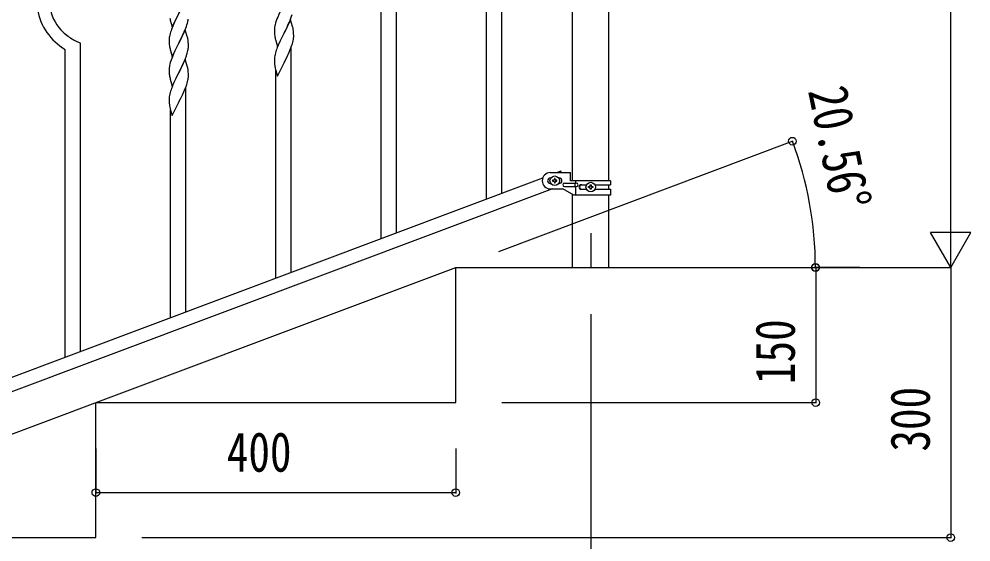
# Model space of a CAD drawing. Units: millimetres, scale not verified. Extents: x -4143 to 4140, y -2900 to 2898.
# Drawn here: x 870 to 1927, y 693 to 1273 of the extents above; entities that cross this region are included whole.
import ezdxf
from ezdxf.enums import TextEntityAlignment as Align

# ---------------------------------------------------------------- set-up
doc = ezdxf.new("R2010")
doc.units = ezdxf.units.MM
doc.header["$LTSCALE"] = 10
doc.layers.add('0-3_YKK_A1', color=4, linetype='Continuous')
doc.layers.add('0-4_YKK_D', color=6, linetype='Continuous')
doc.styles.add('ＭＳ ゴシック', font='')
doc.styles.get('ＭＳ ゴシック').set_extended_font_data('MS Gothic')

msp = doc.modelspace()

# ---------------------------------------------------------------- linework, layer by layer
at = {"layer": '0-3_YKK_A1'}
for p, q in [((1405.89, 1079.83), (1405.89, 1937.1)), ((1388.89, 1073.44), (1388.89, 1930.71)), ((1484.64, 1093.85), (1484.64, 1927.5)), ((1525.14, 1093.85), (1525.14, 1927.5)), ((1288.89, 1035.85), (1288.89, 1378.71)), ((1271.89, 1029.46), (1271.89, 1371.63)), ((1057.39, 1272.13), (1057.6, 1273.46)), ((920.89, 897.53), (920.89, 1239.7)), ((937.89, 903.92), (937.89, 1246.78)), ((1171.89, 991.88), (1171.89, 1241.95)), ((1154.89, 985.49), (1154.89, 1216.65)), ((1054.89, 947.9), (1054.89, 1197.97)), ((1037.89, 941.51), (1037.89, 1172.67)), ((1459.89, 1102.85), (1482.39, 1102.85)), ((1471.62, 1104.38), (1467.53, 1102.85)), ((1472.19, 1102.85), (1471.62, 1104.38)), ((1482.39, 1093.85), (1482.39, 1102.85)), ((1451.38, 1096.79), (747.53, 832.79)), ((1460.52, 1096.85), (1459.89, 1096.85)), ((1460.52, 1090.85), (1459.89, 1090.85)), ((1463.45, 1094.33), (1462.49, 1094.33)), ((1466.33, 1093.37), (1467.29, 1093.37)), ((1469.89, 1096.85), (1469.26, 1096.85)), ((1469.89, 1090.85), (1469.26, 1090.85)), ((1475.69, 1091.35), (1488.77, 1091.35)), ((1526.89, 1093.85), (1482.39, 1093.85)), ((1487.36, 1091.35), (1487.36, 1087.35)), ((1487.92, 1093.85), (1487.92, 1091.35)), ((1526.89, 1093.85), (1526.89, 1089.35)), ((1462.25, 1084.85), (758.39, 820.84)), ((1459.89, 1084.85), (1473.89, 1084.85)), ((1486.01, 1077.85), (1473.89, 1084.85)), ((1475.69, 1087.35), (1488.77, 1087.35)), ((1487.92, 1087.35), (1487.92, 1077.85)), ((1494.29, 1089.35), (1500.21, 1089.35)), ((1494.29, 1084.35), (1500.22, 1084.35)), ((1503.45, 1086.36), (1502.49, 1086.36)), ((1506.33, 1087.32), (1507.29, 1087.32)), ((1509.56, 1089.35), (1526.89, 1089.35)), ((1509.56, 1084.35), (1526.89, 1084.35)), ((1525.14, 1084.35), (1525.14, 1089.35)), ((1526.89, 1084.35), (1526.89, 1077.85)), ((1484.64, 997.5), (1484.64, 1078.64)), ((1526.89, 1077.85), (1486.01, 1077.85)), ((1525.14, 997.5), (1525.14, 1077.85)), ((1504.89, 1035.62), (1504.89, 997.5)), ((554.89, 697.5), (1354.89, 997.5)), ((1484.64, 997.5), (1525.14, 997.5)), ((954.89, 697.5), (954.89, 847.5)), ((554.89, 697.5), (954.89, 697.5))]:
    msp.add_line(p, q, dxfattribs=at)
for points in [[(1037.06, 1274.54), (1037.32, 1273.36), (1037.57, 1272.4), (1039.84, 1264.76), (1047.06, 1279.62), (1047.23, 1279.95), (1051.34, 1288.26), (1052.68, 1291.18), (1053.75, 1293.69), (1055.14, 1297.23), (1055.85, 1299.24), (1056.47, 1301.22), (1056.99, 1303.15), (1057.3, 1304.54), (1057.54, 1305.9), (1057.7, 1307.19), (1057.76, 1308.02), (1057.78, 1308.82), (1057.78, 1309.97), (1057.73, 1311.69), (1057.67, 1312.94), (1057.56, 1314.35)], [(1171.29, 1305.59), (1164.06, 1290.73), (1163.9, 1290.4), (1161.55, 1285.74), (1159.79, 1282.09), (1159.34, 1281.13), (1158.23, 1278.67), (1156.96, 1275.65), (1156.17, 1273.62), (1155.45, 1271.6), (1154.66, 1269.12), (1154.14, 1267.2), (1153.83, 1265.8), (1153.59, 1264.45), (1153.43, 1263.15), (1153.37, 1262.32), (1153.34, 1261.52), (1153.36, 1259.66), (1153.39, 1258.65), (1153.44, 1257.71), (1153.54, 1256.27), (1153.69, 1254.95)], [(1054.29, 1294.47), (1047.06, 1279.62), (1046.72, 1278.95), (1044.11, 1273.75), (1043.01, 1271.45), (1042.34, 1270.02), (1041.23, 1267.56), (1039.56, 1263.52), (1038.99, 1262)], [(1036.39, 1251.62), (1036.35, 1250.81), (1036.34, 1250.41), (1036.36, 1248.55), (1036.39, 1247.54), (1036.44, 1246.6), (1036.54, 1245.16), (1036.69, 1243.85), (1036.83, 1242.86), (1037.01, 1241.9), (1037.11, 1241.43), (1037.32, 1240.49), (1037.57, 1239.54), (1039.84, 1231.89), (1047.06, 1246.75), (1047.23, 1247.08), (1049.16, 1250.88), (1050.67, 1253.98), (1051.34, 1255.39), (1052.68, 1258.31), (1053.54, 1260.32), (1054.76, 1263.35), (1055.5, 1265.37), (1056.01, 1266.87), (1056.61, 1268.84), (1056.99, 1270.28)], [(1154.06, 1252.78), (1154.32, 1251.6), (1154.57, 1250.64), (1156.84, 1243), (1164.06, 1257.86), (1164.23, 1258.19), (1165.95, 1261.57), (1167.45, 1264.63), (1168.34, 1266.5), (1169.89, 1269.92), (1170.33, 1270.92), (1171.37, 1273.45), (1172.5, 1276.48), (1173.17, 1278.48)], [(1171.29, 1272.72), (1164.06, 1257.86), (1163.9, 1257.53), (1160.9, 1251.54), (1159.79, 1249.22), (1158.67, 1246.79), (1157.59, 1244.29), (1156.56, 1241.76), (1155.99, 1240.24)], [(1174.02, 1263.18), (1173.8, 1264.12), (1173.55, 1265.07), (1171.29, 1272.72)], [(1054.29, 1261.61), (1047.06, 1246.75), (1046.9, 1246.42), (1044.55, 1241.76), (1042.79, 1238.11), (1042.34, 1237.15), (1041.23, 1234.69), (1039.96, 1231.67), (1039.17, 1229.64), (1038.45, 1227.62), (1037.66, 1225.14), (1037.14, 1223.22), (1036.83, 1221.82), (1036.59, 1220.47), (1036.43, 1219.17), (1036.37, 1218.34), (1036.34, 1217.54), (1036.36, 1215.68), (1036.39, 1214.67), (1036.44, 1213.73), (1036.54, 1212.29), (1036.69, 1210.97)], [(1037.96, 1259), (1037.52, 1257.53), (1037.03, 1255.62), (1036.74, 1254.23), (1036.52, 1252.9)], [(1057.02, 1252.07), (1056.68, 1253.48), (1056.49, 1254.21), (1054.29, 1261.61)], [(1174.76, 1253.39), (1174.78, 1254.19), (1174.78, 1255.34), (1174.73, 1257.07), (1174.67, 1258.31), (1174.56, 1259.72)], [(1057.76, 1242.28), (1057.78, 1243.08), (1057.78, 1244.23), (1057.73, 1245.96), (1057.67, 1247.2), (1057.56, 1248.61)], [(1154.11, 1219.67), (1154.32, 1218.73), (1154.64, 1217.53), (1155, 1216.26), (1156.84, 1210.13), (1164.06, 1224.99), (1164.23, 1225.32), (1165.95, 1228.7), (1167.9, 1232.68), (1168.57, 1234.11), (1169.68, 1236.55), (1170.96, 1239.56), (1172.14, 1242.6), (1172.85, 1244.61), (1173.32, 1246.1), (1173.87, 1248.04), (1174.2, 1249.45), (1174.47, 1250.82), (1174.66, 1252.14)], [(1056.87, 1236.93), (1057.2, 1238.35), (1057.47, 1239.71), (1057.66, 1241.03)], [(1037.06, 1208.8), (1037.32, 1207.62), (1037.57, 1206.67), (1039.84, 1199.02), (1047.06, 1213.88), (1047.23, 1214.21), (1048.95, 1217.6), (1050.45, 1220.65), (1051.34, 1222.52), (1052.89, 1225.94), (1053.33, 1226.94), (1054.37, 1229.47), (1055.5, 1232.5), (1056.17, 1234.5)], [(1054.29, 1228.74), (1047.06, 1213.88), (1046.9, 1213.55), (1043.9, 1207.57), (1042.79, 1205.24), (1041.67, 1202.81), (1040.59, 1200.32), (1039.56, 1197.78), (1038.99, 1196.26)], [(1057.02, 1219.2), (1056.8, 1220.14), (1056.55, 1221.09), (1054.29, 1228.74)], [(1153.39, 1229.86), (1153.35, 1229.04), (1153.34, 1228.65), (1153.36, 1226.79), (1153.39, 1225.78), (1153.44, 1224.84), (1153.52, 1223.68)], [(1154.96, 1237.24), (1154.52, 1235.77), (1154.03, 1233.85), (1153.74, 1232.47), (1153.52, 1231.14)], [(1037.11, 1175.7), (1037.32, 1174.76), (1037.64, 1173.56), (1038, 1172.29), (1039.84, 1166.15), (1047.06, 1181.01), (1047.23, 1181.34), (1048.95, 1184.73), (1050.9, 1188.71), (1051.57, 1190.13), (1052.68, 1192.57), (1053.96, 1195.59), (1055.14, 1198.63), (1055.85, 1200.64), (1056.32, 1202.12), (1056.87, 1204.06), (1057.2, 1205.48), (1057.47, 1206.85), (1057.66, 1208.16)], [(1057.76, 1209.42), (1057.78, 1210.22), (1057.78, 1211.36), (1057.73, 1213.09), (1057.67, 1214.33), (1057.56, 1215.74)], [(1036.39, 1185.88), (1036.35, 1185.07), (1036.34, 1184.67), (1036.36, 1182.81), (1036.39, 1181.8), (1036.44, 1180.86), (1036.52, 1179.7)], [(1037.96, 1193.26), (1037.52, 1191.79), (1037.03, 1189.88), (1036.74, 1188.49), (1036.52, 1187.16)], [(1462.49, 1094.33), (1462.49, 1093.37), (1463.45, 1093.37)], [(1465.37, 1095.29), (1465.37, 1096.25), (1464.41, 1096.25), (1464.41, 1095.29)], [(1464.41, 1092.41), (1464.41, 1091.45), (1465.37, 1091.45), (1465.37, 1092.41)], [(1467.29, 1093.37), (1467.29, 1094.33), (1466.33, 1094.33)], [(1502.49, 1086.36), (1502.49, 1087.32), (1503.45, 1087.32)], [(1504.41, 1088.28), (1504.41, 1089.24), (1505.37, 1089.24), (1505.37, 1088.28)], [(1505.37, 1085.4), (1505.37, 1084.44), (1504.41, 1084.44), (1504.41, 1085.4)], [(1507.29, 1087.32), (1507.29, 1086.36), (1506.33, 1086.36)], [(954.89, 847.5), (1354.89, 847.5), (1354.89, 997.5), (1754.89, 997.5)]]:
    msp.add_lwpolyline(points, dxfattribs=at)
for centre in [(1464.89, 1093.85), (1504.89, 1086.84)]:
    msp.add_circle(centre, 5.3, dxfattribs=at)
for centre, radius, start, end in [((953.56, 1295.31), 64.5, 189.92903, 239.55871), ((952.1, 1294.51), 48.94, 188.34153, 222.46459), ((1010.82, 1281.2), 47.45, 346.68556, 348.97731), ((966.38, 1311.26), 70.83, 224.66249, 236.11211), ((1113.59, 1234.75), 79.42, 159.93435, 162.22611), ((1132.54, 1254.47), 42.38, 9.5641, 11.85586), ((1129.75, 1254.87), 45.07, 6.18413, 8.47589), ((967.86, 1318.27), 77.52, 238.09168, 247.25412), ((1068.33, 1249.01), 32.04, 173.03232, 175.32407), ((1015.55, 1243.36), 42.37, 9.56725, 11.859), ((1012.7, 1243.76), 45.12, 6.17603, 8.46779), ((1208.29, 1263.11), 55.21, 188.49987, 190.79162), ((1143.33, 1255.39), 31.5, 354.07349, 356.36524), ((1026.34, 1244.28), 31.49, 354.07159, 356.36334), ((1230.63, 1212.99), 79.46, 159.94312, 162.23488), ((995.77, 1253.22), 63.23, 342.78424, 345.07599), ((1185.38, 1227.25), 32.09, 173.04137, 175.33313), ((1015.54, 1210.49), 42.38, 9.5641, 11.85586), ((1012.75, 1210.89), 45.07, 6.18413, 8.47589), ((1193.36, 1227.13), 39.99, 184.955, 187.24675), ((1214.15, 1231.38), 61.18, 188.73798, 191.02974), ((1091.29, 1219.14), 55.21, 188.49987, 190.79162), ((1026.33, 1211.41), 31.5, 354.07349, 356.36524), ((1113.63, 1169.01), 79.46, 159.94312, 162.23488), ((1068.38, 1183.27), 32.09, 173.04137, 175.33313), ((1076.36, 1183.15), 39.99, 184.955, 187.24675), ((1097.15, 1187.4), 61.18, 188.73798, 191.02974), ((1459.89, 1093.85), 9, 90, 270), ((1459.89, 1093.85), 3, 90, 270), ((1463.45, 1095.29), 0.96, 270, 0), ((1463.45, 1092.41), 0.96, 0, 90), ((1466.33, 1095.29), 0.96, 180, 270), ((1466.33, 1092.41), 0.96, 90, 180), ((1469.89, 1093.85), 3, 270, 90), ((1475.69, 1089.35), 2, 90, 270), ((1488.77, 1089.35), 2, 270, 90), ((1494.29, 1086.85), 2.5, 90, 270), ((1495.04, 1086.85), 2.5, 90, 270), ((1503.45, 1088.28), 0.96, 270, 0), ((1503.45, 1085.4), 0.96, 0, 90), ((1506.33, 1088.28), 0.96, 180, 270), ((1506.33, 1085.4), 0.96, 90, 180)]:
    msp.add_arc(centre, radius, start, end, dxfattribs=at)
at = {"layer": '0-4_YKK_D'}
for p, q in [((1904.89, 1042.5), (1904.89, 1952.5)), ((1402.64, 1015.41), (1729.97, 1138.16)), ((1904.89, 997.5), (1904.89, 1075.44)), ((1904.89, 997.5), (1882.39, 1036.47)), ((1927.39, 1036.47), (1882.39, 1036.47)), ((1904.89, 997.5), (1927.39, 1036.47)), ((1729.64, 997.5), (1905.89, 997.5)), ((1798.89, 997.5), (1753.48, 997.5)), ((1803.89, 997.5), (1753.89, 997.5)), ((1754.89, 997.5), (1754.89, 847.5)), ((1800.89, 997.5), (1905.89, 997.5)), ((1904.89, 997.5), (1904.89, 697.5)), ((1504.89, 945.5), (1504.89, 546.5)), ((1405.89, 847.5), (1755.89, 847.5)), ((954.89, 796.5), (954.89, 746.5)), ((1354.89, 796.5), (1354.89, 746.5)), ((954.89, 747.5), (1354.89, 747.5)), ((1005.89, 697.5), (1905.89, 697.5))]:
    msp.add_line(p, q, dxfattribs=at)
for centre in [(1729.04, 1137.81), (1754.48, 997.5), (1754.89, 997.5), (1754.89, 847.5), (954.89, 747.5), (1354.89, 747.5), (1904.89, 697.5)]:
    msp.add_circle(centre, 4.25, dxfattribs=at)
msp.add_arc((1354.89, 997.5), 399.59, 0, 20.55605, dxfattribs=at)

# ---------------------------------------------------------------- texts
at = {"layer": '0-4_YKK_D', "style": 'ＭＳ ゴシック', "width": 0.8}
for s, rotation, p in [('20.56°', 281.592, (1733.3, 1191.08)), ('150', 90, (1744.89, 868.1)), ('300', 90, (1894.89, 793.1))]:
    msp.add_text(s, height=43.99, rotation=rotation, dxfattribs=at).set_placement(p, align=Align.BOTTOM_LEFT)
msp.add_text('400', height=43.99, dxfattribs=at).set_placement((1100.49, 757.5), align=Align.BOTTOM_LEFT)

doc.saveas('drawing.dxf')
